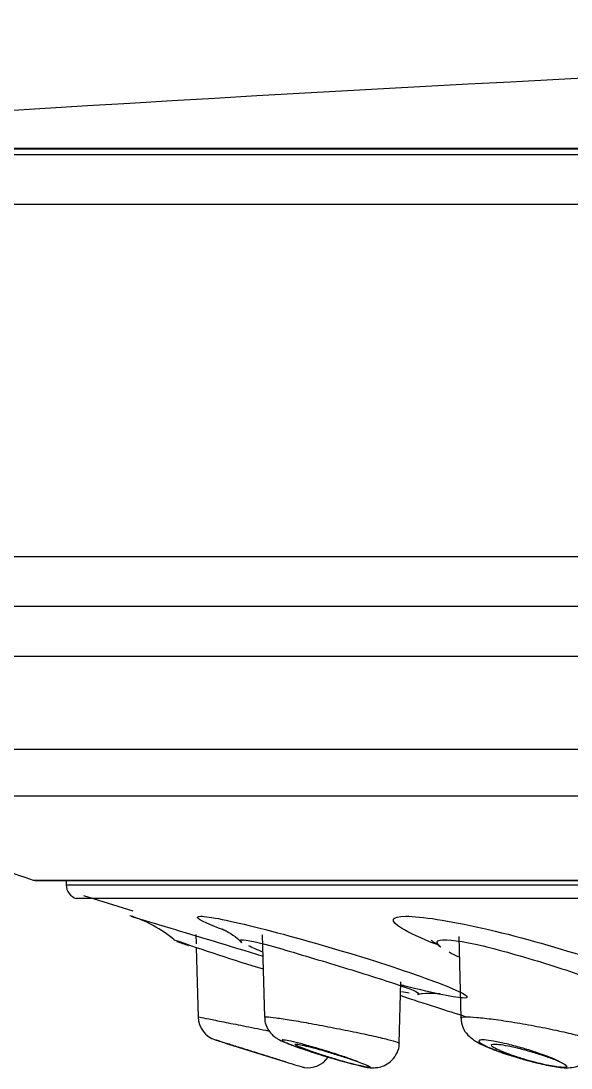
# Model space of a CAD drawing. Header units: millimetres. Extents: x -60 to 7633, y -2614 to 2146.
# Drawn here: x 3500.66 to 3511.7, y 1868.51 to 1889.54 of the extents above; entities that cross this region are included whole.
import ezdxf

# ---------------------------------------------------------------- set-up
doc = ezdxf.new("R2010")
doc.units = ezdxf.units.MM
doc.layers.get('0').update_dxf_attribs({"color": 250})

msp = doc.modelspace()

# ---------------------------------------------------------------- linework, layer by layer
at = {"linetype": 'Continuous'}
for p, q in [((3487.5, 1886.854), (3645.648, 1886.854)), ((3489.074, 1886.969), (3644.074, 1886.969)), ((3489.274, 1886.984), (3643.874, 1886.984)), ((3486.574, 1885.857), (3646.574, 1885.857)), ((3486.574, 1878.785), (3646.574, 1878.785)), ((3487.574, 1877.785), (3645.574, 1877.785)), ((3495.574, 1876.785), (3637.574, 1876.785)), ((3495.574, 1874.913), (3637.574, 1874.913)), ((3496.223, 1873.976), (3636.924, 1873.976)), ((3500.908, 1872.287), (3632.239, 1872.287)), ((3500.974, 1872.276), (3632.174, 1872.276)), ((3501.566, 1872.276), (3501.568, 1872.192)), ((3501.568, 1872.192), (3631.579, 1872.192)), ((3631.372, 1871.914), (3501.776, 1871.914)), ((3501.915, 1871.98), (3502.908, 1871.666)), ((3504.171, 1871.195), (3504.176, 1871.008)), ((3505.504, 1871.185), (3505.548, 1869.532)), ((3509.446, 1871.154), (3509.489, 1869.516)), ((3504.178, 1870.935), (3504.214, 1869.537)), ((3508.252, 1869.015), (3508.284, 1870.241)), ((3509.489, 1869.516), (3509.489, 1869.514)), ((3504.823, 1868.995), (3504.823, 1868.992)), ((3504.823, 1868.994), (3505.967, 1868.637)), ((3508.252, 1869.015), (3508.252, 1869.015))]:
    msp.add_line(p, q, dxfattribs=at)
for centre, radius, start, end in [((3566.574, 821.618), 1068.167, 91.231677, 94.14995), ((3566.574, 2061.758), 200.528, 249.46198, 250.88509), ((3500.974, 1872.476), 0.2, 250.8851, 270), ((3501.868, 1872.199), 0.3, 181.5, 252.0728), ((3502.119, 1869.179), 2.5, 49.7252, 73.1482), ((3518.108, 1911.875), 43.245, 250.5814, 253.08), ((3516.961, 1907.551), 38.799, 250.1543, 250.5176), ((3503.858, 1871.244), 0.2, 250.1847, 269.3738), ((3504.714, 1869.554), 0.5, 181.7436, 252.5758), ((3509.977, 1869.509), 0.483, 179.2524, 223.727), ((3568.093, 2068.712), 209.5, 252.34955, 252.42496), ((3510.141, 1879.829), 11.584, 248.9609, 256.7865), ((3506.419, 1869.019), 0.5, 260.5171, 324.5713)]:
    msp.add_arc(centre, radius, start, end, dxfattribs=at)
for points, knots in [([(3502.875, 1871.561), (3502.875, 1871.561), (3503.168, 1871.473), (3504.151, 1871.175), (3504.83, 1870.969), (3505.514, 1870.761)], [0, 0, 0, 0, 0.5074737, 0.5074737, 1, 1, 1, 1]), ([(3504.785, 1871.26), (3504.729, 1871.281), (3504.676, 1871.302), (3504.247, 1871.473), (3504.112, 1871.561), (3504.267, 1871.561)], [0, 0, 0, 0, 0.113761, 0.113761, 1, 1, 1, 1]), ([(3504.267, 1871.561), (3504.423, 1871.561), (3504.861, 1871.473), (3506.053, 1871.171), (3506.807, 1870.957), (3508.187, 1870.528), (3508.811, 1870.314), (3509.579, 1870.006), (3509.707, 1869.918), (3509.401, 1869.918), (3508.962, 1870.007), (3508.345, 1870.165), (3508.322, 1870.17), (3508.298, 1870.176)], [0, 0, 0, 0, 0.198488, 0.198488, 0.396975, 0.396975, 0.595463, 0.595463, 0.793951, 0.793951, 0.992439, 0.992439, 1, 1, 1, 1]), ([(3509.01, 1870.99), (3508.691, 1871.115), (3508.442, 1871.229), (3508.049, 1871.473), (3508.079, 1871.561), (3508.382, 1871.561)], [0, 0, 0, 0, 0.3782471, 0.3782471, 1, 1, 1, 1]), ([(3508.382, 1871.561), (3508.686, 1871.561), (3509.25, 1871.473), (3510.586, 1871.171), (3511.355, 1870.957), (3512.644, 1870.528), (3513.163, 1870.314), (3513.656, 1870.006), (3513.62, 1869.918), (3513.148, 1869.918), (3512.887, 1869.947), (3512.569, 1870.001)], [0, 0, 0, 0, 0.218553, 0.218553, 0.437107, 0.437107, 0.65566, 0.65566, 0.874214, 0.874214, 1, 1, 1, 1]), ([(3504.699, 1871.307), (3504.699, 1871.307), (3504.7, 1871.307), (3504.722, 1871.297), (3504.828, 1871.236), (3504.973, 1871.149), (3505.059, 1871.064), (3505.09, 1871.033)], [0, 0, 0, 0, 0.007194, 0.284543, 0.539012, 0.857172, 1, 1, 1, 1]), ([(3505.086, 1871.049), (3505.066, 1871.065), (3505.06, 1871.077), (3505.094, 1871.109), (3505.324, 1871.062), (3506.038, 1870.865), (3506.505, 1870.723), (3507.415, 1870.446), (3507.862, 1870.308), (3508.485, 1870.099), (3508.662, 1870.027), (3508.632, 1870.005), (3508.626, 1870.003), (3508.617, 1870.003)], [0, 0, 0, 0, 0.060235, 0.060235, 0.288323, 0.288323, 0.516411, 0.516411, 0.744499, 0.744499, 0.972588, 0.972588, 1, 1, 1, 1]), ([(3508.888, 1871.079), (3508.888, 1871.079), (3508.891, 1871.076), (3508.936, 1871.048), (3509.025, 1870.997), (3509.08, 1870.943), (3509.083, 1870.941)], [0, 0, 0, 0, 0.110532, 0.541137, 0.984183, 1, 1, 1, 1]), ([(3509.077, 1870.947), (3508.992, 1871.016), (3508.987, 1871.066), (3509.197, 1871.109), (3509.519, 1871.062), (3510.344, 1870.865), (3510.832, 1870.723), (3511.71, 1870.446), (3512.104, 1870.308), (3512.572, 1870.099), (3512.645, 1870.027), (3512.46, 1869.998), (3512.358, 1870.001), (3512.223, 1870.014)], [0, 0, 0, 0, 0.131978, 0.131978, 0.326163, 0.326163, 0.520348, 0.520348, 0.714532, 0.714532, 0.908717, 0.908717, 1, 1, 1, 1]), ([(3508.614, 1869.993), (3508.653, 1870.001), (3508.772, 1870.024), (3508.934, 1870.017), (3509.042, 1870.01), (3509.066, 1870.007), (3509.068, 1870.006), (3509.069, 1870.006)], [0, 0, 0, 0, 0.1354933, 0.4738401, 0.7100708, 0.9506645, 1, 1, 1, 1]), ([(3504.214, 1869.541), (3504.214, 1869.541), (3504.228, 1869.538), (3504.254, 1869.533), (3504.29, 1869.526), (3504.35, 1869.513), (3504.43, 1869.498), (3504.511, 1869.482), (3504.614, 1869.461), (3504.73, 1869.438), (3504.849, 1869.414), (3504.984, 1869.388), (3505.126, 1869.36), (3505.27, 1869.331), (3505.424, 1869.3), (3505.577, 1869.27), (3505.599, 1869.266), (3505.621, 1869.262), (3505.644, 1869.257)], [0, 0, 0, 0, 0.148274, 0.148274, 0.148274, 0.349496, 0.349496, 0.349496, 0.552436, 0.552436, 0.552436, 0.758888, 0.758888, 0.758888, 0.969177, 0.969177, 0.969177, 1, 1, 1, 1]), ([(3505.548, 1869.535), (3505.547, 1869.54), (3505.564, 1869.541), (3505.595, 1869.54), (3505.635, 1869.538), (3505.699, 1869.532), (3505.782, 1869.521), (3505.866, 1869.509), (3505.971, 1869.493), (3506.089, 1869.474), (3506.209, 1869.455), (3506.345, 1869.431), (3506.486, 1869.405), (3506.631, 1869.379), (3506.784, 1869.35), (3506.935, 1869.321), (3507.088, 1869.291), (3507.243, 1869.26), (3507.386, 1869.23), (3507.53, 1869.2), (3507.666, 1869.171), (3507.783, 1869.144), (3507.9, 1869.117), (3508.001, 1869.093), (3508.077, 1869.073), (3508.152, 1869.053), (3508.205, 1869.036), (3508.232, 1869.025), (3508.245, 1869.019), (3508.252, 1869.015), (3508.252, 1869.012)], [0, 0, 0, 0, 0.084701, 0.084701, 0.084701, 0.189011, 0.189011, 0.189011, 0.293487, 0.293487, 0.293487, 0.399337, 0.399337, 0.399337, 0.507187, 0.507187, 0.507187, 0.616822, 0.616822, 0.616822, 0.727231, 0.727231, 0.727231, 0.837024, 0.837024, 0.837024, 0.945082, 0.945082, 0.945082, 1, 1, 1, 1]), ([(3505.555, 1869.532), (3505.554, 1869.502), (3505.553, 1869.433), (3505.596, 1869.322), (3505.661, 1869.223), (3505.732, 1869.153), (3505.798, 1869.107), (3505.877, 1869.063), (3505.935, 1869.037), (3505.982, 1869.018)], [0, 0, 0, 0, 0.092317, 0.248817, 0.383782, 0.501544, 0.605555, 0.723857, 1, 1, 1, 1]), ([(3509.489, 1869.517), (3509.489, 1869.518), (3509.489, 1869.52), (3509.489, 1869.521), (3509.494, 1869.532), (3509.525, 1869.539), (3509.58, 1869.54), (3509.633, 1869.542), (3509.711, 1869.538), (3509.807, 1869.53), (3509.903, 1869.522), (3510.019, 1869.509), (3510.145, 1869.492), (3510.273, 1869.475), (3510.415, 1869.453), (3510.56, 1869.43), (3510.708, 1869.405), (3510.862, 1869.378), (3511.011, 1869.35), (3511.163, 1869.321), (3511.313, 1869.29), (3511.449, 1869.26), (3511.586, 1869.229), (3511.714, 1869.199), (3511.82, 1869.171), (3511.927, 1869.142), (3512.015, 1869.116), (3512.078, 1869.093), (3512.14, 1869.071), (3512.178, 1869.052), (3512.19, 1869.038), (3512.192, 1869.034), (3512.193, 1869.032), (3512.193, 1869.029)], [0, 0, 0, 0, 0.011202, 0.011202, 0.011202, 0.116801, 0.116801, 0.116801, 0.221349, 0.221349, 0.221349, 0.325627, 0.325627, 0.325627, 0.430932, 0.430932, 0.430932, 0.53812, 0.53812, 0.53812, 0.647258, 0.647258, 0.647258, 0.757567, 0.757567, 0.757567, 0.867712, 0.867712, 0.867712, 0.976415, 0.976415, 0.976415, 1, 1, 1, 1]), ([(3505.967, 1868.637), (3505.937, 1868.646), (3505.906, 1868.656), (3505.874, 1868.666), (3505.793, 1868.691), (3505.703, 1868.719), (3505.611, 1868.748), (3505.515, 1868.778), (3505.415, 1868.81), (3505.317, 1868.84), (3505.218, 1868.872), (3505.119, 1868.903), (3505.029, 1868.931), (3504.94, 1868.959), (3504.857, 1868.985), (3504.788, 1869.006), (3504.722, 1869.027), (3504.667, 1869.044), (3504.629, 1869.056), (3504.592, 1869.068), (3504.57, 1869.075), (3504.564, 1869.077), (3504.563, 1869.077), (3504.563, 1869.077), (3504.563, 1869.077)], [0, 0, 0, 0, 0.0599096, 0.0599096, 0.0599096, 0.2091676, 0.2091676, 0.2091676, 0.3646294, 0.3646294, 0.3646294, 0.5233943, 0.5233943, 0.5233943, 0.6806854, 0.6806854, 0.6806854, 0.8321822, 0.8321822, 0.8321822, 0.9764931, 0.9764931, 0.9764931, 1, 1, 1, 1]), ([(3507.427, 1868.637), (3507.427, 1868.637), (3507.427, 1868.637), (3507.427, 1868.637), (3507.369, 1868.659), (3507.299, 1868.685), (3507.221, 1868.713), (3507.139, 1868.741), (3507.048, 1868.771), (3506.954, 1868.802), (3506.857, 1868.833), (3506.755, 1868.865), (3506.656, 1868.894), (3506.556, 1868.924), (3506.456, 1868.953), (3506.366, 1868.978), (3506.278, 1869.002), (3506.195, 1869.023), (3506.127, 1869.039), (3506.062, 1869.055), (3506.007, 1869.066), (3505.969, 1869.072), (3505.932, 1869.078), (3505.909, 1869.079), (3505.902, 1869.075), (3505.894, 1869.071), (3505.902, 1869.063), (3505.924, 1869.05), (3505.946, 1869.038), (3505.983, 1869.021), (3506.031, 1869.001)], [0, 0, 0, 0, 0.0000583, 0.0000583, 0.0000583, 0.1096977, 0.1096977, 0.1096977, 0.2242789, 0.2242789, 0.2242789, 0.3424657, 0.3424657, 0.3424657, 0.4611089, 0.4611089, 0.4611089, 0.5765765, 0.5765765, 0.5765765, 0.6867607, 0.6867607, 0.6867607, 0.7922168, 0.7922168, 0.7922168, 0.895558, 0.895558, 0.895558, 1, 1, 1, 1]), ([(3506.031, 1869.001), (3506.058, 1868.99), (3506.09, 1868.977), (3506.125, 1868.964), (3506.192, 1868.939), (3506.274, 1868.91), (3506.361, 1868.88), (3506.449, 1868.85), (3506.545, 1868.819), (3506.642, 1868.788), (3506.742, 1868.757), (3506.845, 1868.725), (3506.943, 1868.697), (3507.016, 1868.675), (3507.088, 1868.655), (3507.155, 1868.637)], [0, 0, 0, 0, 0.1187211, 0.1187211, 0.1187211, 0.3521779, 0.3521779, 0.3521779, 0.585332, 0.585332, 0.585332, 0.8228411, 0.8228411, 0.8228411, 1, 1, 1, 1]), ([(3507.155, 1868.637), (3507.102, 1868.652), (3507.046, 1868.668), (3506.99, 1868.685), (3506.904, 1868.711), (3506.815, 1868.738), (3506.731, 1868.765), (3506.645, 1868.793), (3506.562, 1868.821), (3506.488, 1868.847), (3506.414, 1868.873), (3506.348, 1868.897), (3506.296, 1868.918), (3506.245, 1868.938), (3506.206, 1868.955), (3506.183, 1868.968), (3506.16, 1868.98), (3506.152, 1868.989), (3506.158, 1868.992), (3506.164, 1868.996), (3506.183, 1868.995), (3506.215, 1868.99), (3506.246, 1868.986), (3506.29, 1868.977), (3506.343, 1868.964), (3506.397, 1868.952), (3506.461, 1868.936), (3506.53, 1868.917), (3506.602, 1868.898), (3506.682, 1868.876), (3506.762, 1868.852), (3506.846, 1868.827), (3506.934, 1868.801), (3507.019, 1868.774), (3507.106, 1868.747), (3507.193, 1868.718), (3507.271, 1868.692), (3507.327, 1868.673), (3507.38, 1868.654), (3507.427, 1868.637)], [0, 0, 0, 0, 0.053689, 0.053689, 0.053689, 0.136724, 0.136724, 0.136724, 0.222019, 0.222019, 0.222019, 0.307161, 0.307161, 0.307161, 0.389637, 0.389637, 0.389637, 0.468254, 0.468254, 0.468254, 0.543737, 0.543737, 0.543737, 0.618112, 0.618112, 0.618112, 0.693662, 0.693662, 0.693662, 0.772123, 0.772123, 0.772123, 0.854148, 0.854148, 0.854148, 0.93896, 0.93896, 0.93896, 1, 1, 1, 1]), ([(3507.493, 1868.552), (3507.568, 1868.53), (3507.659, 1868.51), (3507.855, 1868.527), (3507.984, 1868.571), (3508.116, 1868.666), (3508.213, 1868.81), (3508.257, 1868.943), (3508.25, 1869.008), (3508.249, 1869.017)], [0, 0, 0, 0, 0.341384, 0.434025, 0.548299, 0.680923, 0.828622, 0.979258, 1, 1, 1, 1]), ([(3509.628, 1869.175), (3509.692, 1869.12), (3509.79, 1869.036), (3509.985, 1868.944), (3510.258, 1868.835), (3510.619, 1868.718), (3510.822, 1868.665), (3510.925, 1868.639)], [0, 0, 0, 0, 0.182665, 0.326759, 0.591734, 0.822496, 1, 1, 1, 1]), ([(3511.473, 1868.637), (3511.461, 1868.643), (3511.448, 1868.65), (3511.434, 1868.657), (3511.384, 1868.682), (3511.321, 1868.709), (3511.248, 1868.737), (3511.173, 1868.767), (3511.085, 1868.798), (3510.993, 1868.829), (3510.899, 1868.86), (3510.798, 1868.891), (3510.697, 1868.92), (3510.597, 1868.949), (3510.495, 1868.976), (3510.4, 1868.998), (3510.308, 1869.02), (3510.22, 1869.039), (3510.145, 1869.052), (3510.073, 1869.065), (3510.01, 1869.073), (3509.963, 1869.076), (3509.917, 1869.079), (3509.884, 1869.077), (3509.866, 1869.07), (3509.848, 1869.064), (3509.845, 1869.053), (3509.857, 1869.038), (3509.863, 1869.03), (3509.874, 1869.021), (3509.888, 1869.011), (3509.918, 1868.99), (3509.964, 1868.966), (3510.022, 1868.939), (3510.08, 1868.912), (3510.152, 1868.883), (3510.232, 1868.854), (3510.314, 1868.823), (3510.407, 1868.791), (3510.503, 1868.761), (3510.601, 1868.73), (3510.704, 1868.699), (3510.805, 1868.672), (3510.851, 1868.66), (3510.896, 1868.648), (3510.941, 1868.637)], [0, 0, 0, 0, 0.02092, 0.02092, 0.02092, 0.094992, 0.094992, 0.094992, 0.172243, 0.172243, 0.172243, 0.251388, 0.251388, 0.251388, 0.330108, 0.330108, 0.330108, 0.406143, 0.406143, 0.406143, 0.478576, 0.478576, 0.478576, 0.548264, 0.548264, 0.548264, 0.617165, 0.617165, 0.617165, 0.655082, 0.655082, 0.655082, 0.730993, 0.730993, 0.730993, 0.806752, 0.806752, 0.806752, 0.884797, 0.884797, 0.884797, 0.964099, 0.964099, 0.964099, 1, 1, 1, 1]), ([(3510.941, 1868.637), (3510.873, 1868.655), (3510.805, 1868.675), (3510.738, 1868.695), (3510.652, 1868.721), (3510.568, 1868.749), (3510.491, 1868.776), (3510.413, 1868.804), (3510.342, 1868.832), (3510.283, 1868.857), (3510.225, 1868.882), (3510.177, 1868.906), (3510.145, 1868.926), (3510.114, 1868.945), (3510.097, 1868.961), (3510.096, 1868.973), (3510.095, 1868.984), (3510.108, 1868.991), (3510.136, 1868.993), (3510.162, 1868.996), (3510.201, 1868.994), (3510.251, 1868.988), (3510.3, 1868.982), (3510.36, 1868.972), (3510.426, 1868.959), (3510.493, 1868.946), (3510.569, 1868.929), (3510.646, 1868.91), (3510.726, 1868.89), (3510.811, 1868.867), (3510.894, 1868.842), (3510.98, 1868.817), (3511.066, 1868.79), (3511.145, 1868.763), (3511.227, 1868.736), (3511.304, 1868.708), (3511.369, 1868.681), (3511.407, 1868.666), (3511.442, 1868.651), (3511.473, 1868.637)], [0, 0, 0, 0, 0.064475, 0.064475, 0.064475, 0.147913, 0.147913, 0.147913, 0.233345, 0.233345, 0.233345, 0.318265, 0.318265, 0.318265, 0.400261, 0.400261, 0.400261, 0.478387, 0.478387, 0.478387, 0.553594, 0.553594, 0.553594, 0.628001, 0.628001, 0.628001, 0.703856, 0.703856, 0.703856, 0.78278, 0.78278, 0.78278, 0.865252, 0.865252, 0.865252, 0.950297, 0.950297, 0.950297, 1, 1, 1, 1]), ([(3510.925, 1868.639), (3510.963, 1868.629), (3511.116, 1868.587), (3511.399, 1868.535), (3511.606, 1868.507), (3511.819, 1868.538), (3511.972, 1868.609), (3512.1, 1868.731), (3512.182, 1868.885), (3512.184, 1868.984), (3512.185, 1869.031)], [0, 0, 0, 0, 0.060138, 0.27968, 0.527314, 0.627449, 0.721065, 0.8216, 0.927874, 1, 1, 1, 1]), ([(3505.967, 1868.637), (3506.079, 1868.602), (3506.173, 1868.574), (3506.304, 1868.536), (3506.341, 1868.525), (3506.341, 1868.525), (3506.341, 1868.525), (3506.341, 1868.525)], [0, 0, 0, 0, 0.499731, 0.499731, 0.999462, 0.999462, 1, 1, 1, 1]), ([(3507.662, 1868.525), (3507.66, 1868.525), (3507.659, 1868.525), (3507.629, 1868.525), (3507.567, 1868.535), (3507.391, 1868.574), (3507.278, 1868.602), (3507.155, 1868.637)], [0, 0, 0, 0, 0.031491, 0.031491, 0.515745, 0.515745, 1, 1, 1, 1]), ([(3507.427, 1868.637), (3507.523, 1868.602), (3507.596, 1868.574), (3507.66, 1868.543), (3507.673, 1868.535), (3507.673, 1868.53)], [0, 0, 0, 0, 0.625602, 0.625602, 1, 1, 1, 1]), ([(3511.473, 1868.637), (3511.548, 1868.602), (3511.596, 1868.574), (3511.623, 1868.536), (3511.603, 1868.525), (3511.494, 1868.525), (3511.408, 1868.535), (3511.195, 1868.574), (3511.07, 1868.602), (3510.941, 1868.637)], [0, 0, 0, 0, 0.25, 0.25, 0.5, 0.5, 0.75, 0.75, 1, 1, 1, 1])]:
    msp.add_open_spline(points, degree=3, knots=knots, dxfattribs=at)
for points in [[(3505.524, 1870.837), (3505.406, 1870.884), (3505.307, 1870.928), (3505.232, 1870.965)], [(3509.445, 1870.742), (3509.372, 1870.775), (3509.307, 1870.806), (3509.25, 1870.837)], [(3508.449, 1870.017), (3508.405, 1870.024), (3508.354, 1870.033), (3508.296, 1870.043)], [(3508.262, 1869.975), (3508.777, 1869.802), (3509.215, 1869.661), (3509.576, 1869.55)]]:
    msp.add_open_spline(points, degree=3, dxfattribs=at)

doc.saveas('drawing.dxf')
